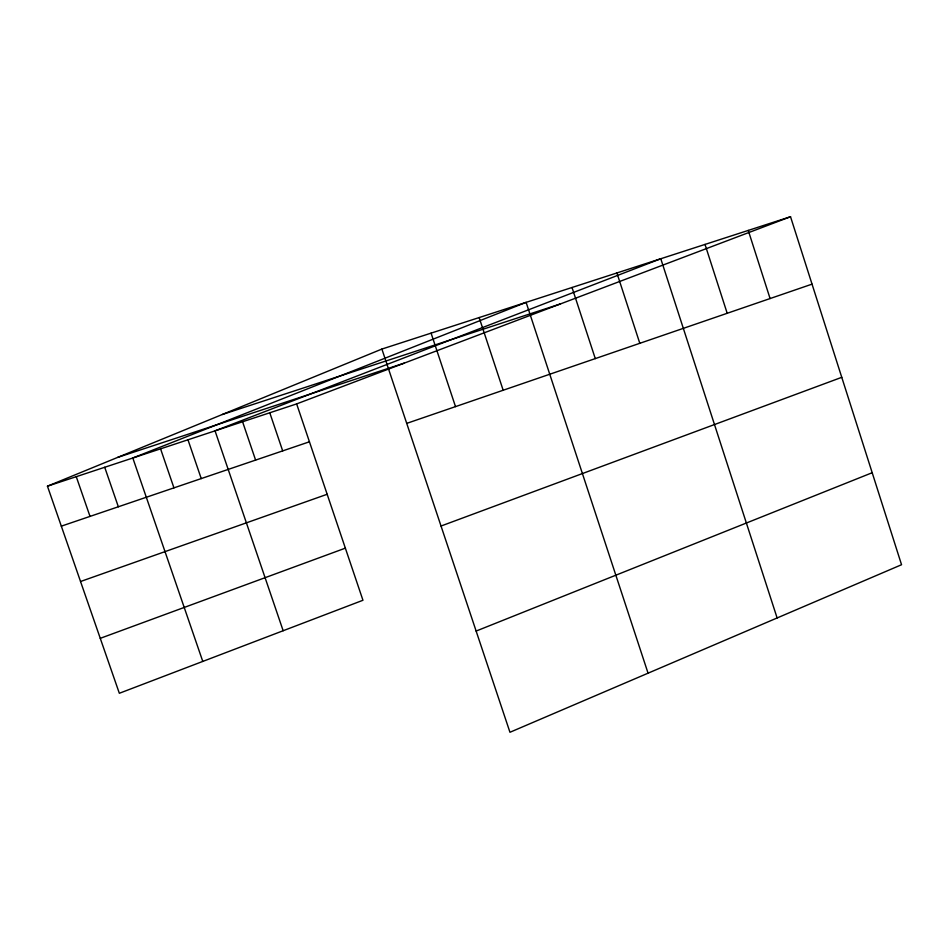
<?xml version="1.0" encoding="UTF-8"?>
<svg xmlns="http://www.w3.org/2000/svg" width="949" height="949" viewBox="0 0 949 949"><rect width="100%" height="100%" fill="white"/><g stroke="black" fill="none" stroke-linecap="round" stroke-linejoin="round"><path stroke-width="1.42" d="M790.529 216.728L296.646 403.906L362.957 600.266L119.337 693.28L47.45 486.185L381.889 349.066L790.529 216.728L901.55 564.726L509.957 732.272L381.889 349.066M476.125 631.061L872.202 472.721M441.024 526.031L841.763 377.322M100.262 638.333L345.353 548.154M80.535 581.512L327.156 494.275M406.718 423.384L812.036 284.142M61.317 526.161L309.433 441.795M117.676 457.394L404.155 363.159M47.45 486.185L296.646 403.906M222.303 414.499L560.491 303.905M104.722 467.276L118.34 506.766M76.264 476.671L90.013 516.398M160.571 448.841L173.94 487.857M202.778 661.417L132.813 457.999L526.114 302.363L648.06 673.185M187.973 439.79L201.235 478.581M242.576 421.759L255.601 460.099M283.158 630.729L215.043 430.846L660.789 258.745L777.124 617.965M269.777 412.779L282.683 450.882M431.083 333.135L455.508 406.623M479.15 317.571L503.172 390.241M572.022 287.488L595.284 358.603M616.897 272.956L639.804 343.313M748.251 230.417L770.09 298.555M705.012 244.415L727.195 313.289"/></g></svg>
